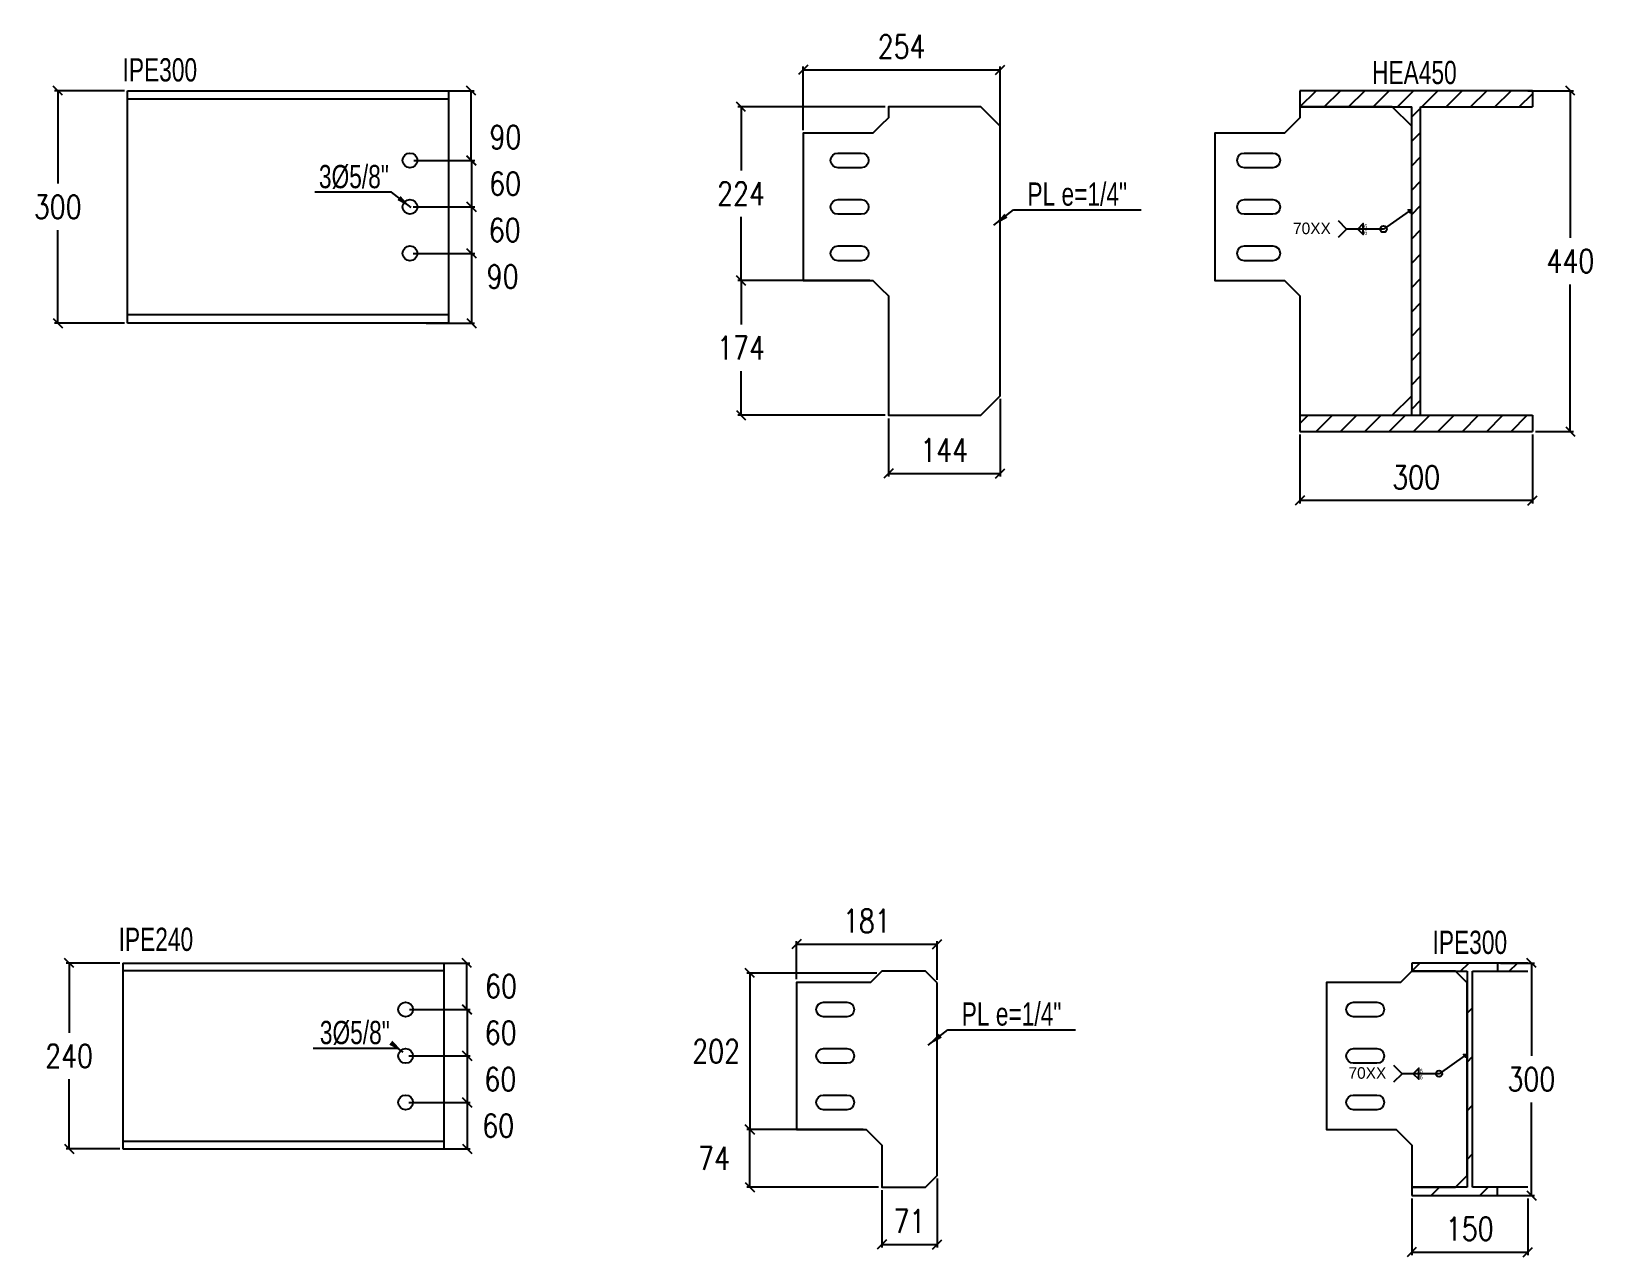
# Model space of a CAD drawing. Extents: x 7536 to 102814, y -9868 to 35131.
# Drawn here: x 21794 to 23815, y -5728 to -4146 of the extents above; entities that cross this region are included whole.
import ezdxf
from ezdxf.enums import TextEntityAlignment as Align

# ---------------------------------------------------------------- set-up
doc = ezdxf.new("R2010")
doc.units = 0
doc.header["$LTSCALE"] = 0.4
doc.layers.get('0').update_dxf_attribs({"color": 255})
for name, color, linetype in [('COTAS', 8, 'Continuous'), ('P-PLATINA', 6, 'Continuous'), ('PERFORACIONES', 1, 'Continuous'), ('TITULO', 3, 'Continuous'), ('VIGAS', 8, 'Continuous')]:
    doc.layers.add(name, color=color, linetype=linetype)
doc.styles.add('CNI_COTAS', font='romans.shx', dxfattribs={"width": 0.8})
doc.styles.add('ROMANS', font='DINGRAFO.SHX')
doc.styles.add('VERDANA', font='arial.ttf')
doc.dimstyles.new('1.1', dxfattribs={"dimscale": 0, "dimtxt": 15, "dimasz": 20, "dimexe": 2, "dimexo": 2, "dimgap": 7, "dimtad": 1, "dimdec": 0, "dimzin": 4, "dimdsep": 46, "dimtxsty": 'CNI_COTAS', "dimcen": 0, "dimclrd": 256, "dimclrt": 3, "dimadec": 0, "dimazin": 0, "dimtfac": 1, "dimtdec": 0, "dimtmove": 2, "dimatfit": 0, "dimfxl": 0.05, "dimtolj": 1, "dimtzin": 0, "dimarcsym": 1})
doc.dimstyles.new('1.4', dxfattribs={"dimscale": 0, "dimtxt": 30, "dimasz": 12, "dimexe": 4, "dimexo": 4, "dimgap": 15, "dimtad": 1, "dimdec": 0, "dimzin": 4, "dimdsep": 46, "dimtxsty": 'CNI_COTAS', "dimblk": 'OBLIQUE', "dimcen": -0.09, "dimclrd": 256, "dimclrt": 3, "dimadec": 0, "dimazin": 0, "dimtfac": 1, "dimtdec": 0, "dimtmove": 2, "dimatfit": 0, "dimldrblk": 'DOT', "dimfxl": 0.05, "dimtolj": 1, "dimtzin": 0, "dimarcsym": 0})

# ---------------------------------------------------------------- blocks, each defined once
blk = doc.blocks.new('_Oblique')
at = {"color": 0, "linetype": 'ByBlock', "lineweight": -2}
blk.add_line((-0.5, -0.5), (0.5, 0.5), dxfattribs=at)
blk = doc.blocks.new('*D13')
at = {"layer": 'COTAS', "color": 0, "lineweight": -2, "transparency": 16777216}
for p, q in [((23431.9, -4666.4), (23431.9, -4755.5)), ((23731.9, -4666.4), (23731.9, -4755.5))]:
    blk.add_line(p, q, dxfattribs=at)
at = {"layer": 'COTAS', "lineweight": -2, "transparency": 16777216}
blk.add_line((23731.9, -4751.5), (23431.9, -4751.5), dxfattribs=at)
at = {"layer": 'Defpoints', "color": 0, "transparency": 16777216}
for p in [(23431.9, -4662.4), (23731.9, -4662.4), (23431.9, -4751.5)]:
    blk.add_point(p, dxfattribs=at)
at = {"layer": 'COTAS', "lineweight": -2, "transparency": 16777216, "xscale": 12, "yscale": 12, "zscale": 12, "rotation": 180}
blk.add_blockref('_Oblique', (23431.9, -4751.5), dxfattribs=at)
at = {"layer": 'COTAS', "lineweight": -2, "transparency": 16777216, "xscale": 12, "yscale": 12, "zscale": 12}
blk.add_blockref('_Oblique', (23731.9, -4751.5), dxfattribs=at)
at = {"layer": 'COTAS', "color": 3, "transparency": 16777216, "insert": (23581.9, -4721.5), "char_height": 30, "attachment_point": 5, "style": 'CNI_COTAS'}
blk.add_mtext('\\A1;300', dxfattribs=at)
blk = doc.blocks.new('_Dot')
at = {"color": 0, "linetype": 'ByBlock', "lineweight": -2}
blk.add_line((-0.5, 0), (-1, 0), dxfattribs=at)
at = {"color": 0, "linetype": 'ByBlock', "const_width": 0.5}
blk.add_lwpolyline([(-0.25, 0, 1), (0.25, 0, 1)], format="xyb", close=True, dxfattribs=at)
blk = doc.blocks.new('*D14')
at = {"layer": 'COTAS', "color": 0, "lineweight": -2, "transparency": 16777216}
for p, q in [((21914.4, -4222.4), (21824.4, -4222.4)), ((21914.4, -4522.4), (21824.4, -4522.4))]:
    blk.add_line(p, q, dxfattribs=at)
at = {"layer": 'COTAS', "lineweight": -2, "transparency": 16777216}
for p, q in [((21828.4, -4222.4), (21828.4, -4342.4)), ((21828.4, -4522.4), (21828.4, -4402.4))]:
    blk.add_line(p, q, dxfattribs=at)
at = {"layer": 'Defpoints', "color": 0, "transparency": 16777216}
for p in [(21828.4, -4222.4), (21918.4, -4222.4), (21918.4, -4522.4)]:
    blk.add_point(p, dxfattribs=at)
at = {"layer": 'COTAS', "lineweight": -2, "transparency": 16777216, "xscale": 12, "yscale": 12, "zscale": 12}
for p, rotation in [((21828.4, -4222.4), 90), ((21828.4, -4522.4), 270)]:
    blk.add_blockref('_Oblique', p, dxfattribs=dict(at, rotation=rotation))
at = {"layer": 'COTAS', "color": 3, "transparency": 16777216, "insert": (21828.4, -4372.4), "char_height": 30, "attachment_point": 5, "rotation": 0.01, "style": 'CNI_COTAS'}
blk.add_mtext('\\A1;300', dxfattribs=at)
blk = doc.blocks.new('*D15')
at = {"layer": 'COTAS', "color": 0, "lineweight": -2, "transparency": 16777216}
for p, q in [((23725.9, -4222.4), (23784.9, -4222.4)), ((23735.9, -4662.4), (23784.9, -4662.4))]:
    blk.add_line(p, q, dxfattribs=at)
at = {"layer": 'COTAS', "lineweight": -2, "transparency": 16777216}
for p, q in [((23780.9, -4222.4), (23780.9, -4412.4)), ((23780.9, -4662.4), (23780.9, -4472.4))]:
    blk.add_line(p, q, dxfattribs=at)
at = {"layer": 'Defpoints', "color": 0, "transparency": 16777216}
for p in [(23721.9, -4222.4), (23780.9, -4222.4), (23731.9, -4662.4)]:
    blk.add_point(p, dxfattribs=at)
at = {"layer": 'COTAS', "lineweight": -2, "transparency": 16777216, "xscale": 12, "yscale": 12, "zscale": 12}
for p, rotation in [((23780.9, -4222.4), 90), ((23780.9, -4662.4), 270)]:
    blk.add_blockref('_Oblique', p, dxfattribs=dict(at, rotation=rotation))
at = {"layer": 'COTAS', "color": 3, "transparency": 16777216, "insert": (23780.9, -4442.4), "char_height": 30, "attachment_point": 5, "rotation": 0.01, "style": 'CNI_COTAS'}
blk.add_mtext('\\A1;440', dxfattribs=at)
blk = doc.blocks.new('*D81')
at = {"layer": 'COTAS', "color": 0, "lineweight": -2, "transparency": 16777216}
for p, q in [((21908.6, -5348.5), (21839.1, -5348.5)), ((21908.6, -5588.5), (21839.1, -5588.5))]:
    blk.add_line(p, q, dxfattribs=at)
at = {"layer": 'COTAS', "lineweight": -2, "transparency": 16777216}
for p, q in [((21843.1, -5348.5), (21843.1, -5438.5)), ((21843.1, -5588.5), (21843.1, -5498.5))]:
    blk.add_line(p, q, dxfattribs=at)
at = {"layer": 'Defpoints', "color": 0, "transparency": 16777216}
for p in [(21843.1, -5348.5), (21912.6, -5348.5), (21912.6, -5588.5)]:
    blk.add_point(p, dxfattribs=at)
at = {"layer": 'COTAS', "lineweight": -2, "transparency": 16777216, "xscale": 12, "yscale": 12, "zscale": 12}
for p, rotation in [((21843.1, -5348.5), 90), ((21843.1, -5588.5), 270)]:
    blk.add_blockref('_Oblique', p, dxfattribs=dict(at, rotation=rotation))
at = {"layer": 'COTAS', "color": 3, "transparency": 16777216, "insert": (21843.1, -5468.5), "char_height": 30, "attachment_point": 5, "rotation": 0.01, "style": 'CNI_COTAS'}
blk.add_mtext('\\A1;240', dxfattribs=at)
blk = doc.blocks.new('*D82')
at = {"layer": 'COTAS', "color": 0, "lineweight": -2, "transparency": 16777216}
for p, q in [((23576.1, -5652.5), (23576.1, -5725.6)), ((23726.1, -5652.5), (23726.1, -5725.6))]:
    blk.add_line(p, q, dxfattribs=at)
at = {"layer": 'COTAS', "lineweight": -2, "transparency": 16777216}
blk.add_line((23576.1, -5721.6), (23726.1, -5721.6), dxfattribs=at)
at = {"layer": 'Defpoints', "color": 0, "transparency": 16777216}
for p in [(23576.1, -5648.5), (23726.1, -5648.5), (23726.1, -5721.6)]:
    blk.add_point(p, dxfattribs=at)
at = {"layer": 'COTAS', "lineweight": -2, "transparency": 16777216, "xscale": 12, "yscale": 12, "zscale": 12, "rotation": 180}
blk.add_blockref('_Oblique', (23576.1, -5721.6), dxfattribs=at)
at = {"layer": 'COTAS', "lineweight": -2, "transparency": 16777216, "xscale": 12, "yscale": 12, "zscale": 12}
blk.add_blockref('_Oblique', (23726.1, -5721.6), dxfattribs=at)
at = {"layer": 'COTAS', "color": 3, "transparency": 16777216, "insert": (23651.1, -5691.6), "char_height": 30, "attachment_point": 5, "style": 'CNI_COTAS'}
blk.add_mtext('\\A1;150', dxfattribs=at)
blk = doc.blocks.new('*D133')
at = {"layer": 'COTAS', "color": 0, "lineweight": -2, "transparency": 16777216}
for p, q in [((22885.8, -5361.4), (22717.9, -5361.4)), ((22868, -5563.5), (22717.9, -5563.5))]:
    blk.add_line(p, q, dxfattribs=at)
at = {"layer": 'COTAS', "lineweight": -2, "transparency": 16777216}
blk.add_line((22721.9, -5361.4), (22721.9, -5563.5), dxfattribs=at)
at = {"layer": 'Defpoints', "color": 0, "transparency": 16777216}
for p in [(22889.8, -5361.4), (22721.9, -5563.5), (22872, -5563.5)]:
    blk.add_point(p, dxfattribs=at)
at = {"layer": 'COTAS', "lineweight": -2, "transparency": 16777216, "xscale": 12, "yscale": 12, "zscale": 12}
for p, rotation in [((22721.9, -5361.4), 90), ((22721.9, -5563.5), 270)]:
    blk.add_blockref('_Oblique', p, dxfattribs=dict(at, rotation=rotation))
at = {"layer": 'COTAS', "color": 3, "transparency": 16777216, "insert": (22678.3, -5462.4), "char_height": 30, "attachment_point": 5, "rotation": 0.01, "style": 'CNI_COTAS'}
blk.add_mtext('\\A1;202', dxfattribs=at)
blk = doc.blocks.new('*D134')
at = {"layer": 'COTAS', "color": 0, "lineweight": -2, "transparency": 16777216}
for p, q in [((22868, -5563.5), (22717.9, -5563.5)), ((22888, -5637.8), (22717.9, -5637.8))]:
    blk.add_line(p, q, dxfattribs=at)
at = {"layer": 'COTAS', "lineweight": -2, "transparency": 16777216}
blk.add_line((22721.9, -5637.8), (22721.9, -5563.5), dxfattribs=at)
at = {"layer": 'Defpoints', "color": 0, "transparency": 16777216}
for p in [(22721.9, -5563.5), (22872, -5563.5), (22892, -5637.8)]:
    blk.add_point(p, dxfattribs=at)
at = {"layer": 'COTAS', "lineweight": -2, "transparency": 16777216, "xscale": 12, "yscale": 12, "zscale": 12}
for p, rotation in [((22721.9, -5563.5), 90), ((22721.9, -5637.8), 270)]:
    blk.add_blockref('_Oblique', p, dxfattribs=dict(at, rotation=rotation))
at = {"layer": 'COTAS', "color": 3, "transparency": 16777216, "insert": (22675.6, -5600.6), "char_height": 30, "attachment_point": 5, "rotation": 0.01, "style": 'CNI_COTAS'}
blk.add_mtext('\\A1;74', dxfattribs=at)
blk = doc.blocks.new('*D135')
at = {"layer": 'COTAS', "color": 0, "lineweight": -2, "transparency": 16777216}
for p, q in [((22963.5, -5626.8), (22963.5, -5715.7)), ((22892, -5641.8), (22892, -5715.7))]:
    blk.add_line(p, q, dxfattribs=at)
at = {"layer": 'COTAS', "lineweight": -2, "transparency": 16777216}
blk.add_line((22892, -5711.7), (22963.5, -5711.7), dxfattribs=at)
at = {"layer": 'Defpoints', "color": 0, "transparency": 16777216}
for p in [(22963.5, -5622.8), (22892, -5637.8), (22963.5, -5711.7)]:
    blk.add_point(p, dxfattribs=at)
at = {"layer": 'COTAS', "lineweight": -2, "transparency": 16777216, "xscale": 12, "yscale": 12, "zscale": 12, "rotation": 180}
blk.add_blockref('_Oblique', (22892, -5711.7), dxfattribs=at)
at = {"layer": 'COTAS', "lineweight": -2, "transparency": 16777216, "xscale": 12, "yscale": 12, "zscale": 12}
blk.add_blockref('_Oblique', (22963.5, -5711.7), dxfattribs=at)
at = {"layer": 'COTAS', "color": 3, "transparency": 16777216, "insert": (22927.8, -5681.7), "char_height": 30, "attachment_point": 5, "style": 'CNI_COTAS'}
blk.add_mtext('\\A1;71', dxfattribs=at)
blk = doc.blocks.new('*D136')
at = {"layer": 'COTAS', "color": 0, "lineweight": -2, "transparency": 16777216}
for p, q in [((22782, -5369.5), (22782, -5320.2)), ((22963.5, -5370.2), (22963.5, -5320.2))]:
    blk.add_line(p, q, dxfattribs=at)
at = {"layer": 'COTAS', "lineweight": -2, "transparency": 16777216}
blk.add_line((22782, -5324.2), (22963.5, -5324.2), dxfattribs=at)
at = {"layer": 'Defpoints', "color": 0, "transparency": 16777216}
for p in [(22963.5, -5324.2), (22782, -5373.5), (22963.5, -5374.2)]:
    blk.add_point(p, dxfattribs=at)
at = {"layer": 'COTAS', "lineweight": -2, "transparency": 16777216, "xscale": 12, "yscale": 12, "zscale": 12, "rotation": 180}
blk.add_blockref('_Oblique', (22782, -5324.2), dxfattribs=at)
at = {"layer": 'COTAS', "lineweight": -2, "transparency": 16777216, "xscale": 12, "yscale": 12, "zscale": 12}
blk.add_blockref('_Oblique', (22963.5, -5324.2), dxfattribs=at)
at = {"layer": 'COTAS', "color": 3, "transparency": 16777216, "insert": (22872.8, -5294.2), "char_height": 30, "attachment_point": 5, "style": 'CNI_COTAS'}
blk.add_mtext('\\A1;181', dxfattribs=at)
blk = doc.blocks.new('*D137')
at = {"layer": 'COTAS', "color": 0, "lineweight": -2, "transparency": 16777216}
for p, q in [((23690.9, -5348.5), (23734.6, -5348.5)), ((23690.9, -5648.5), (23734.6, -5648.5))]:
    blk.add_line(p, q, dxfattribs=at)
at = {"layer": 'COTAS', "lineweight": -2, "transparency": 16777216}
for p, q in [((23730.6, -5348.5), (23730.6, -5468.5)), ((23730.6, -5648.5), (23730.6, -5528.5))]:
    blk.add_line(p, q, dxfattribs=at)
at = {"layer": 'Defpoints', "color": 0, "transparency": 16777216}
for p in [(23686.9, -5348.5), (23730.6, -5348.5), (23686.9, -5648.5)]:
    blk.add_point(p, dxfattribs=at)
at = {"layer": 'COTAS', "lineweight": -2, "transparency": 16777216, "xscale": 12, "yscale": 12, "zscale": 12}
for p, rotation in [((23730.6, -5348.5), 90), ((23730.6, -5648.5), 270)]:
    blk.add_blockref('_Oblique', p, dxfattribs=dict(at, rotation=rotation))
at = {"layer": 'COTAS', "color": 3, "transparency": 16777216, "insert": (23730.6, -5498.5), "char_height": 30, "attachment_point": 5, "rotation": 0.01, "style": 'CNI_COTAS'}
blk.add_mtext('\\A1;300', dxfattribs=at)
blk = doc.blocks.new('*D138')
at = {"layer": 'COTAS', "color": 0, "lineweight": -2, "transparency": 16777216}
for p, q in [((22896.6, -4243.4), (22706.4, -4243.4)), ((22876.6, -4467.4), (22706.4, -4467.4))]:
    blk.add_line(p, q, dxfattribs=at)
at = {"layer": 'COTAS', "lineweight": -2, "transparency": 16777216}
for p, q in [((22710.4, -4243.4), (22710.4, -4325.4)), ((22710.4, -4467.4), (22710.4, -4385.4))]:
    blk.add_line(p, q, dxfattribs=at)
at = {"layer": 'Defpoints', "color": 0, "transparency": 16777216}
for p in [(22900.6, -4243.4), (22710.4, -4467.4), (22880.6, -4467.4)]:
    blk.add_point(p, dxfattribs=at)
at = {"layer": 'COTAS', "lineweight": -2, "transparency": 16777216, "xscale": 12, "yscale": 12, "zscale": 12}
for p, rotation in [((22710.4, -4243.4), 90), ((22710.4, -4467.4), 270)]:
    blk.add_blockref('_Oblique', p, dxfattribs=dict(at, rotation=rotation))
at = {"layer": 'COTAS', "color": 3, "transparency": 16777216, "insert": (22710.4, -4355.4), "char_height": 30, "attachment_point": 5, "rotation": 0.01, "style": 'CNI_COTAS'}
blk.add_mtext('\\A1;224', dxfattribs=at)
blk = doc.blocks.new('*D139')
at = {"layer": 'COTAS', "color": 0, "lineweight": -2, "transparency": 16777216}
for p, q in [((22876.6, -4467.4), (22706.4, -4467.4)), ((22896.6, -4641.4), (22706.4, -4641.4))]:
    blk.add_line(p, q, dxfattribs=at)
at = {"layer": 'COTAS', "lineweight": -2, "transparency": 16777216}
for p, q in [((22710.4, -4467.4), (22710.4, -4524.4)), ((22710.4, -4641.4), (22710.4, -4584.4))]:
    blk.add_line(p, q, dxfattribs=at)
at = {"layer": 'Defpoints', "color": 0, "transparency": 16777216}
for p in [(22880.6, -4467.4), (22710.4, -4641.4), (22900.6, -4641.4)]:
    blk.add_point(p, dxfattribs=at)
at = {"layer": 'COTAS', "lineweight": -2, "transparency": 16777216, "xscale": 12, "yscale": 12, "zscale": 12}
for p, rotation in [((22710.4, -4467.4), 90), ((22710.4, -4641.4), 270)]:
    blk.add_blockref('_Oblique', p, dxfattribs=dict(at, rotation=rotation))
at = {"layer": 'COTAS', "color": 3, "transparency": 16777216, "insert": (22710.4, -4554.4), "char_height": 30, "attachment_point": 5, "rotation": 0.01, "style": 'CNI_COTAS'}
blk.add_mtext('\\A1;174', dxfattribs=at)
blk = doc.blocks.new('*D140')
at = {"layer": 'COTAS', "color": 0, "lineweight": -2, "transparency": 16777216}
for p, q in [((23044.9, -4620.4), (23044.9, -4720.5)), ((22900.6, -4645.4), (22900.6, -4720.5))]:
    blk.add_line(p, q, dxfattribs=at)
at = {"layer": 'COTAS', "lineweight": -2, "transparency": 16777216}
blk.add_line((22900.6, -4716.5), (23044.9, -4716.5), dxfattribs=at)
at = {"layer": 'Defpoints', "color": 0, "transparency": 16777216}
for p in [(23044.9, -4616.4), (22900.6, -4641.4), (23044.9, -4716.5)]:
    blk.add_point(p, dxfattribs=at)
at = {"layer": 'COTAS', "lineweight": -2, "transparency": 16777216, "xscale": 12, "yscale": 12, "zscale": 12, "rotation": 180}
blk.add_blockref('_Oblique', (22900.6, -4716.5), dxfattribs=at)
at = {"layer": 'COTAS', "lineweight": -2, "transparency": 16777216, "xscale": 12, "yscale": 12, "zscale": 12}
blk.add_blockref('_Oblique', (23044.9, -4716.5), dxfattribs=at)
at = {"layer": 'COTAS', "color": 3, "transparency": 16777216, "insert": (22972.7, -4686.5), "char_height": 30, "attachment_point": 5, "style": 'CNI_COTAS'}
blk.add_mtext('\\A1;144', dxfattribs=at)
blk = doc.blocks.new('*D141')
at = {"layer": 'COTAS', "color": 0, "lineweight": -2, "transparency": 16777216}
for p, q in [((22790.6, -4273.4), (22790.6, -4191.4)), ((23044.9, -4273.4), (23044.9, -4191.4))]:
    blk.add_line(p, q, dxfattribs=at)
at = {"layer": 'COTAS', "lineweight": -2, "transparency": 16777216}
blk.add_line((22790.6, -4195.4), (23044.9, -4195.4), dxfattribs=at)
at = {"layer": 'Defpoints', "color": 0, "transparency": 16777216}
for p in [(23044.9, -4195.4), (22790.6, -4277.4), (23044.9, -4277.4)]:
    blk.add_point(p, dxfattribs=at)
at = {"layer": 'COTAS', "lineweight": -2, "transparency": 16777216, "xscale": 12, "yscale": 12, "zscale": 12, "rotation": 180}
blk.add_blockref('_Oblique', (22790.6, -4195.4), dxfattribs=at)
at = {"layer": 'COTAS', "lineweight": -2, "transparency": 16777216, "xscale": 12, "yscale": 12, "zscale": 12}
blk.add_blockref('_Oblique', (23044.9, -4195.4), dxfattribs=at)
at = {"layer": 'COTAS', "color": 3, "transparency": 16777216, "insert": (22917.7, -4165.4), "char_height": 30, "attachment_point": 5, "style": 'CNI_COTAS'}
blk.add_mtext('\\A1;254', dxfattribs=at)
blk = doc.blocks.new('SOLDADURA FILETE ALREDEDOR')
h = blk.add_hatch(color=256)
h.dxf.hatch_style = 1
h.paths.add_polyline_path([(5063.7, 3679), (5060.1, 3684.2), (5066.4, 3684.8)])
for p, q in [((5061.9, 3681.6), (5015.5, 3649.2)), ((5015.5, 3649.2), (4948.3, 3649.2))]:
    blk.add_line(p, q)
for points in [[(5066.4, 3684.8), (5063.7, 3679), (5060.1, 3684.2)], [(4978.7, 3649.2), (4978.7, 3659.2), (4968.7, 3649.2), (4978.7, 3639.2)]]:
    blk.add_lwpolyline(points, close=True)
blk.add_lwpolyline([(4933.5, 3634.4), (4948.3, 3649.2), (4933.5, 3664)])
blk.add_circle((5015.5, 3649.2), 5.81)
at = {"layer": 'TITULO', "style": 'ROMANS'}
for s, height, p in [('70XX', 21, (4851, 3640)), ('6', 7.5, (4980.2, 3650.6)), ('6', 7.5, (4980.2, 3639))]:
    blk.add_text(s, height=height, dxfattribs=at).set_placement(p)
blk = doc.blocks.new('*D203')
at = {"layer": 'COTAS', "color": 0, "lineweight": -2, "transparency": 16777216}
for p, q in [((22304, -4312.4), (22366.6, -4312.4)), ((22304, -4372.4), (22366.6, -4372.4))]:
    blk.add_line(p, q, dxfattribs=at)
at = {"layer": 'COTAS', "lineweight": -2, "transparency": 16777216}
blk.add_line((22362.6, -4312.4), (22362.6, -4372.4), dxfattribs=at)
at = {"layer": 'Defpoints', "color": 0, "transparency": 16777216}
for p in [(22300, -4312.4), (22300, -4372.4), (22362.6, -4372.4)]:
    blk.add_point(p, dxfattribs=at)
at = {"layer": 'COTAS', "lineweight": -2, "transparency": 16777216, "xscale": 12, "yscale": 12, "zscale": 12}
for p, rotation in [((22362.6, -4312.4), 90), ((22362.6, -4372.4), 270)]:
    blk.add_blockref('_Oblique', p, dxfattribs=dict(at, rotation=rotation))
at = {"layer": 'COTAS', "color": 3, "transparency": 16777216, "insert": (22405.9, -4342.4), "char_height": 30, "attachment_point": 5, "rotation": 0.01, "style": 'CNI_COTAS'}
blk.add_mtext('\\A1;60', dxfattribs=at)
blk = doc.blocks.new('*D204')
at = {"layer": 'COTAS', "color": 0, "lineweight": -2, "transparency": 16777216}
for p, q in [((22287.1, -4372.4), (22366.6, -4372.4)), ((22287.1, -4432.4), (22366.6, -4432.4))]:
    blk.add_line(p, q, dxfattribs=at)
at = {"layer": 'COTAS', "lineweight": -2, "transparency": 16777216}
blk.add_line((22362.6, -4372.4), (22362.6, -4432.4), dxfattribs=at)
at = {"layer": 'Defpoints', "color": 0, "transparency": 16777216}
for p in [(22283.1, -4372.4), (22283.1, -4432.4), (22362.6, -4432.4)]:
    blk.add_point(p, dxfattribs=at)
at = {"layer": 'COTAS', "lineweight": -2, "transparency": 16777216, "xscale": 12, "yscale": 12, "zscale": 12}
for p, rotation in [((22362.6, -4372.4), 90), ((22362.6, -4432.4), 270)]:
    blk.add_blockref('_Oblique', p, dxfattribs=dict(at, rotation=rotation))
at = {"layer": 'COTAS', "color": 3, "transparency": 16777216, "insert": (22405.4, -4402.4), "char_height": 30, "attachment_point": 5, "rotation": 0.01, "style": 'CNI_COTAS'}
blk.add_mtext('\\A1;60', dxfattribs=at)
blk = doc.blocks.new('*D205')
at = {"layer": 'COTAS', "color": 0, "lineweight": -2, "transparency": 16777216}
for p, q in [((22304, -4432.4), (22366.5, -4432.4)), ((22304, -4522.4), (22366.5, -4522.4))]:
    blk.add_line(p, q, dxfattribs=at)
at = {"layer": 'COTAS', "lineweight": -2, "transparency": 16777216}
blk.add_line((22362.5, -4432.4), (22362.5, -4522.4), dxfattribs=at)
at = {"layer": 'Defpoints', "color": 0, "transparency": 16777216}
for p in [(22300, -4432.4), (22300, -4522.4), (22362.5, -4522.4)]:
    blk.add_point(p, dxfattribs=at)
at = {"layer": 'COTAS', "lineweight": -2, "transparency": 16777216, "xscale": 12, "yscale": 12, "zscale": 12}
for p, rotation in [((22362.5, -4432.4), 90), ((22362.5, -4522.4), 270)]:
    blk.add_blockref('_Oblique', p, dxfattribs=dict(at, rotation=rotation))
at = {"layer": 'COTAS', "color": 3, "transparency": 16777216, "insert": (22402.7, -4462.4), "char_height": 30, "attachment_point": 5, "rotation": 0.01, "style": 'CNI_COTAS'}
blk.add_mtext('\\A1;90', dxfattribs=at)
blk = doc.blocks.new('*D206')
at = {"layer": 'COTAS', "color": 0, "lineweight": -2, "transparency": 16777216}
for p, q in [((22304, -4222.4), (22366.1, -4222.4)), ((22288, -4312.4), (22366.1, -4312.4))]:
    blk.add_line(p, q, dxfattribs=at)
at = {"layer": 'COTAS', "lineweight": -2, "transparency": 16777216}
blk.add_line((22362.1, -4312.4), (22362.1, -4222.4), dxfattribs=at)
at = {"layer": 'Defpoints', "color": 0, "transparency": 16777216}
for p in [(22300, -4222.4), (22362.1, -4222.4), (22284, -4312.4)]:
    blk.add_point(p, dxfattribs=at)
at = {"layer": 'COTAS', "lineweight": -2, "transparency": 16777216, "xscale": 12, "yscale": 12, "zscale": 12}
for p, rotation in [((22362.1, -4222.4), 90), ((22362.1, -4312.4), 270)]:
    blk.add_blockref('_Oblique', p, dxfattribs=dict(at, rotation=rotation))
at = {"layer": 'COTAS', "color": 3, "transparency": 16777216, "insert": (22406.3, -4282.4), "char_height": 30, "attachment_point": 5, "rotation": 0.01, "style": 'CNI_COTAS'}
blk.add_mtext('\\A1;90', dxfattribs=at)
blk = doc.blocks.new('*D207')
at = {"layer": 'COTAS', "color": 0, "lineweight": -2, "transparency": 16777216}
for p, q in [((22298.3, -5408.5), (22360.9, -5408.5)), ((22298.3, -5468.5), (22360.9, -5468.5))]:
    blk.add_line(p, q, dxfattribs=at)
at = {"layer": 'COTAS', "lineweight": -2, "transparency": 16777216}
blk.add_line((22356.9, -5408.5), (22356.9, -5468.5), dxfattribs=at)
at = {"layer": 'Defpoints', "color": 0, "transparency": 16777216}
for p in [(22294.3, -5408.5), (22294.3, -5468.5), (22356.9, -5468.5)]:
    blk.add_point(p, dxfattribs=at)
at = {"layer": 'COTAS', "lineweight": -2, "transparency": 16777216, "xscale": 12, "yscale": 12, "zscale": 12}
for p, rotation in [((22356.9, -5408.5), 90), ((22356.9, -5468.5), 270)]:
    blk.add_blockref('_Oblique', p, dxfattribs=dict(at, rotation=rotation))
at = {"layer": 'COTAS', "color": 3, "transparency": 16777216, "insert": (22400.2, -5438.5), "char_height": 30, "attachment_point": 5, "rotation": 0.01, "style": 'CNI_COTAS'}
blk.add_mtext('\\A1;60', dxfattribs=at)
blk = doc.blocks.new('*D208')
at = {"layer": 'COTAS', "color": 0, "lineweight": -2, "transparency": 16777216}
for p, q in [((22281.4, -5468.5), (22360.9, -5468.5)), ((22281.4, -5528.5), (22360.9, -5528.5))]:
    blk.add_line(p, q, dxfattribs=at)
at = {"layer": 'COTAS', "lineweight": -2, "transparency": 16777216}
blk.add_line((22356.9, -5468.5), (22356.9, -5528.5), dxfattribs=at)
at = {"layer": 'Defpoints', "color": 0, "transparency": 16777216}
for p in [(22277.4, -5468.5), (22277.4, -5528.5), (22356.9, -5528.5)]:
    blk.add_point(p, dxfattribs=at)
at = {"layer": 'COTAS', "lineweight": -2, "transparency": 16777216, "xscale": 12, "yscale": 12, "zscale": 12}
for p, rotation in [((22356.9, -5468.5), 90), ((22356.9, -5528.5), 270)]:
    blk.add_blockref('_Oblique', p, dxfattribs=dict(at, rotation=rotation))
at = {"layer": 'COTAS', "color": 3, "transparency": 16777216, "insert": (22399.7, -5498.5), "char_height": 30, "attachment_point": 5, "rotation": 0.01, "style": 'CNI_COTAS'}
blk.add_mtext('\\A1;60', dxfattribs=at)
blk = doc.blocks.new('*D209')
at = {"layer": 'COTAS', "color": 0, "lineweight": -2, "transparency": 16777216}
for p, q in [((22298.3, -5528.5), (22360.8, -5528.5)), ((22298.3, -5588.5), (22360.8, -5588.5))]:
    blk.add_line(p, q, dxfattribs=at)
at = {"layer": 'COTAS', "lineweight": -2, "transparency": 16777216}
blk.add_line((22356.8, -5528.5), (22356.8, -5588.5), dxfattribs=at)
at = {"layer": 'Defpoints', "color": 0, "transparency": 16777216}
for p in [(22294.3, -5528.5), (22294.3, -5588.5), (22356.8, -5588.5)]:
    blk.add_point(p, dxfattribs=at)
at = {"layer": 'COTAS', "lineweight": -2, "transparency": 16777216, "xscale": 12, "yscale": 12, "zscale": 12}
for p, rotation in [((22356.8, -5528.5), 90), ((22356.8, -5588.5), 270)]:
    blk.add_blockref('_Oblique', p, dxfattribs=dict(at, rotation=rotation))
at = {"layer": 'COTAS', "color": 3, "transparency": 16777216, "insert": (22397, -5558.5), "char_height": 30, "attachment_point": 5, "rotation": 0.01, "style": 'CNI_COTAS'}
blk.add_mtext('\\A1;60', dxfattribs=at)
blk = doc.blocks.new('*D210')
at = {"layer": 'COTAS', "color": 0, "lineweight": -2, "transparency": 16777216}
for p, q in [((22298.3, -5348.5), (22360.3, -5348.5)), ((22282.3, -5408.5), (22360.3, -5408.5))]:
    blk.add_line(p, q, dxfattribs=at)
at = {"layer": 'COTAS', "lineweight": -2, "transparency": 16777216}
blk.add_line((22356.3, -5408.5), (22356.3, -5348.5), dxfattribs=at)
at = {"layer": 'Defpoints', "color": 0, "transparency": 16777216}
for p in [(22294.3, -5348.5), (22356.3, -5348.5), (22278.3, -5408.5)]:
    blk.add_point(p, dxfattribs=at)
at = {"layer": 'COTAS', "lineweight": -2, "transparency": 16777216, "xscale": 12, "yscale": 12, "zscale": 12}
for p, rotation in [((22356.3, -5348.5), 90), ((22356.3, -5408.5), 270)]:
    blk.add_blockref('_Oblique', p, dxfattribs=dict(at, rotation=rotation))
at = {"layer": 'COTAS', "color": 3, "transparency": 16777216, "insert": (22400.6, -5378.5), "char_height": 30, "attachment_point": 5, "rotation": 0.01, "style": 'CNI_COTAS'}
blk.add_mtext('\\A1;60', dxfattribs=at)

msp = doc.modelspace()

# ---------------------------------------------------------------- hatches: boundary and pattern name
at = {"linetype": 'Continuous'}
h = msp.add_hatch(dxfattribs=at)
h.set_pattern_fill('', scale=7, style=0, pattern_type=0)
h.set_pattern_definition([(45, (23431.86, -4243.439), (-15.71545, 15.71545), [])])
h.paths.add_polyline_path([(23431.9, -4222.4), (23431.9, -4243.4), (23576.1, -4243.4), (23576.1, -4641.4), (23431.9, -4641.4), (23431.9, -4662.4), (23731.9, -4662.4), (23731.9, -4641.4), (23587.6, -4641.4), (23587.6, -4243.4), (23731.9, -4243.4), (23731.9, -4222.4)])
h = msp.add_hatch(dxfattribs=at)
h.set_pattern_fill('', scale=14, style=0, pattern_type=0)
h.set_pattern_definition([(45, (23576.146, -5359.193), (-31.431, 31.431), [])])
h.paths.add_polyline_path([(23576.1, -5348.5), (23576.1, -5359.2), (23647.6, -5359.2), (23647.6, -5637.8), (23576.1, -5637.8), (23576.1, -5648.5), (23726.1, -5648.5), (23726.1, -5637.8), (23654.7, -5637.8), (23654.7, -5359.2), (23726.1, -5359.2), (23726.1, -5348.5)])

# ---------------------------------------------------------------- linework, layer by layer
at = {"color": 2}
for p, q in [((21918.4, -4222.4), (22333.1, -4222.4)), ((21918.4, -4522.4), (21918.4, -4222.4)), ((22333.1, -4522.4), (22333.1, -4222.4)), ((21918.4, -4233.1), (22333.1, -4233.1)), ((22333.1, -4511.7), (21918.4, -4511.7)), ((22333.1, -4522.4), (21918.4, -4522.4)), ((23431.9, -4662.4), (23721.9, -4662.4))]:
    msp.add_line(p, q, dxfattribs=at)
at = {"color": 2, "linetype": 'Continuous'}
for p, q in [((21912.6, -5348.5), (22327.4, -5348.5)), ((21912.6, -5348.5), (21912.6, -5588.5)), ((22327.4, -5588.5), (22327.4, -5348.5)), ((23726.1, -5348.5), (23576.1, -5348.5)), ((23576.1, -5348.5), (23576.1, -5359.2)), ((23686.9, -5348.5), (23686.9, -5359.2)), ((21912.6, -5358.3), (22327.4, -5358.3)), ((23576.1, -5359.2), (23647.6, -5359.2)), ((23647.6, -5359.2), (23647.6, -5637.8)), ((23654.7, -5637.8), (23654.7, -5359.2)), ((23654.7, -5359.2), (23726.1, -5359.2)), ((21912.6, -5578.7), (22327.4, -5578.7)), ((21912.6, -5588.5), (22327.4, -5588.5)), ((23647.6, -5637.8), (23576.1, -5637.8)), ((23576.1, -5637.8), (23576.1, -5648.5)), ((23576.1, -5648.5), (23726.1, -5648.5)), ((23726.1, -5637.8), (23654.7, -5637.8)), ((23686.9, -5648.5), (23686.9, -5637.8))]:
    msp.add_line(p, q, dxfattribs=at)
at = {"layer": 'P-PLATINA', "linetype": 'Continuous'}
for points in [[(23044.9, -4268.4), (23019.9, -4243.4), (22900.6, -4243.4), (22900.6, -4257.4), (22890.6, -4267.4), (22880.6, -4277.4), (22790.6, -4277.4), (22790.6, -4467.4), (22880.6, -4467.4), (22890.6, -4477.4), (22900.6, -4487.4), (22900.6, -4641.4), (23019.9, -4641.4), (23044.9, -4616.4)], [(23576.1, -4268.4), (23551.1, -4243.4), (23431.9, -4243.4), (23431.9, -4257.4), (23421.9, -4267.4), (23411.9, -4277.4), (23321.9, -4277.4), (23321.9, -4467.4), (23411.9, -4467.4), (23421.9, -4477.4), (23431.9, -4487.4), (23431.9, -4641.4), (23551.1, -4641.4), (23576.1, -4616.4)], [(23366.9, -4321.9), (23360.2, -4321.9), (23356.6, -4321.2), (23353.5, -4319.2), (23351.5, -4316.1), (23350.7, -4312.4), (23351.5, -4308.8), (23353.5, -4305.7), (23356.6, -4303.7), (23360.2, -4302.9), (23366.9, -4302.9), (23396.9, -4302.9), (23400.5, -4303.7), (23403.6, -4305.7), (23405.6, -4308.8), (23406.4, -4312.4), (23405.6, -4316.1), (23403.6, -4319.2), (23400.5, -4321.2), (23396.9, -4321.9)], [(23366.9, -4381.9), (23360.2, -4381.9), (23356.6, -4381.2), (23353.5, -4379.2), (23351.5, -4376.1), (23350.7, -4372.4), (23351.5, -4368.8), (23353.5, -4365.7), (23356.6, -4363.7), (23360.2, -4362.9), (23366.9, -4362.9), (23396.9, -4362.9), (23400.5, -4363.7), (23403.6, -4365.7), (23405.6, -4368.8), (23406.4, -4372.4), (23405.6, -4376.1), (23403.6, -4379.2), (23400.5, -4381.2), (23396.9, -4381.9)], [(23366.9, -4441.9), (23360.2, -4441.9), (23356.6, -4441.2), (23353.5, -4439.2), (23351.5, -4436.1), (23350.7, -4432.4), (23351.5, -4428.8), (23353.5, -4425.7), (23356.6, -4423.7), (23360.2, -4422.9), (23366.9, -4422.9), (23396.9, -4422.9), (23400.5, -4423.7), (23403.6, -4425.7), (23405.6, -4428.8), (23406.4, -4432.4), (23405.6, -4436.1), (23403.6, -4439.2), (23400.5, -4441.2), (23396.9, -4441.9)], [(22963.5, -5374.2), (22948.5, -5359.2), (22892, -5359.2), (22882, -5369.2), (22877.7, -5373.5), (22782, -5373.5), (22782, -5563.5), (22872, -5563.5), (22882, -5573.5), (22892, -5583.5), (22892, -5637.8), (22948.5, -5637.8), (22963.5, -5622.8)], [(23647.6, -5374.2), (23632.6, -5359.2), (23576.1, -5359.2), (23566.1, -5369.2), (23561.8, -5373.5), (23466.1, -5373.5), (23466.1, -5563.5), (23556.1, -5563.5), (23566.1, -5573.5), (23576.1, -5583.5), (23576.1, -5637.8), (23632.6, -5637.8), (23647.6, -5622.8)]]:
    msp.add_lwpolyline(points, close=True, dxfattribs=at)
for points in [[(22842.2, -4321.9), (22835.6, -4321.9), (22832, -4321.2), (22828.9, -4319.2), (22826.8, -4316.1), (22826.1, -4312.4), (22826.8, -4308.8), (22828.9, -4305.7), (22832, -4303.7), (22835.6, -4302.9), (22842.2, -4302.9)], [(22835.6, -4302.9), (22865.6, -4302.9), (22869.2, -4303.7), (22872.3, -4305.7), (22874.4, -4308.8), (22875.1, -4312.4), (22874.4, -4316.1), (22872.3, -4319.2), (22869.2, -4321.2), (22865.6, -4321.9), (22835.6, -4321.9)], [(22842.2, -4381.9), (22835.6, -4381.9), (22832, -4381.2), (22828.9, -4379.2), (22826.8, -4376.1), (22826.1, -4372.4), (22826.8, -4368.8), (22828.9, -4365.7), (22832, -4363.7), (22835.6, -4362.9), (22842.2, -4362.9)], [(22835.6, -4362.9), (22865.6, -4362.9), (22869.2, -4363.7), (22872.3, -4365.7), (22874.4, -4368.8), (22875.1, -4372.4), (22874.4, -4376.1), (22872.3, -4379.2), (22869.2, -4381.2), (22865.6, -4381.9), (22835.6, -4381.9)], [(22842.2, -4441.9), (22835.6, -4441.9), (22832, -4441.2), (22828.9, -4439.2), (22826.8, -4436.1), (22826.1, -4432.4), (22826.8, -4428.8), (22828.9, -4425.7), (22832, -4423.7), (22835.6, -4422.9), (22842.2, -4422.9)], [(22835.6, -4422.9), (22865.6, -4422.9), (22869.2, -4423.7), (22872.3, -4425.7), (22874.4, -4428.8), (22875.1, -4432.4), (22874.4, -4436.1), (22872.3, -4439.2), (22869.2, -4441.2), (22865.6, -4441.9), (22835.6, -4441.9)], [(22823.7, -5418), (22817, -5418), (22813.4, -5417.3), (22810.3, -5415.2), (22808.3, -5412.1), (22807.5, -5408.5), (22808.3, -5404.9), (22810.3, -5401.8), (22813.4, -5399.7), (22817, -5399), (22823.7, -5399)], [(22817, -5399), (22847, -5399), (22850.7, -5399.7), (22853.8, -5401.8), (22855.8, -5404.9), (22856.5, -5408.5), (22855.8, -5412.1), (22853.8, -5415.2), (22850.7, -5417.3), (22847, -5418), (22817, -5418)], [(23507.8, -5418), (23501.1, -5418), (23497.5, -5417.3), (23494.4, -5415.2), (23492.4, -5412.1), (23491.6, -5408.5), (23492.4, -5404.9), (23494.4, -5401.8), (23497.5, -5399.7), (23501.1, -5399), (23507.8, -5399)], [(23501.1, -5399), (23531.1, -5399), (23534.8, -5399.7), (23537.9, -5401.8), (23539.9, -5404.9), (23540.6, -5408.5), (23539.9, -5412.1), (23537.9, -5415.2), (23534.8, -5417.3), (23531.1, -5418), (23501.1, -5418)], [(22823.7, -5478), (22817, -5478), (22813.4, -5477.3), (22810.3, -5475.2), (22808.3, -5472.1), (22807.5, -5468.5), (22808.3, -5464.9), (22810.3, -5461.8), (22813.4, -5459.7), (22817, -5459), (22823.7, -5459)], [(22817, -5459), (22847, -5459), (22850.7, -5459.7), (22853.8, -5461.8), (22855.8, -5464.9), (22856.5, -5468.5), (22855.8, -5472.1), (22853.8, -5475.2), (22850.7, -5477.3), (22847, -5478), (22817, -5478)], [(23507.8, -5478), (23501.1, -5478), (23497.5, -5477.3), (23494.4, -5475.2), (23492.4, -5472.1), (23491.6, -5468.5), (23492.4, -5464.9), (23494.4, -5461.8), (23497.5, -5459.7), (23501.1, -5459), (23507.8, -5459)], [(23501.1, -5459), (23531.1, -5459), (23534.8, -5459.7), (23537.9, -5461.8), (23539.9, -5464.9), (23540.6, -5468.5), (23539.9, -5472.1), (23537.9, -5475.2), (23534.8, -5477.3), (23531.1, -5478), (23501.1, -5478)], [(22823.7, -5538), (22817, -5538), (22813.4, -5537.3), (22810.3, -5535.2), (22808.3, -5532.1), (22807.5, -5528.5), (22808.3, -5524.9), (22810.3, -5521.8), (22813.4, -5519.7), (22817, -5519), (22823.7, -5519)], [(22817, -5519), (22847, -5519), (22850.7, -5519.7), (22853.8, -5521.8), (22855.8, -5524.9), (22856.5, -5528.5), (22855.8, -5532.1), (22853.8, -5535.2), (22850.7, -5537.3), (22847, -5538), (22817, -5538)], [(23507.8, -5538), (23501.1, -5538), (23497.5, -5537.3), (23494.4, -5535.2), (23492.4, -5532.1), (23491.6, -5528.5), (23492.4, -5524.9), (23494.4, -5521.8), (23497.5, -5519.7), (23501.1, -5519), (23507.8, -5519)], [(23501.1, -5519), (23531.1, -5519), (23534.8, -5519.7), (23537.9, -5521.8), (23539.9, -5524.9), (23540.6, -5528.5), (23539.9, -5532.1), (23537.9, -5535.2), (23534.8, -5537.3), (23531.1, -5538), (23501.1, -5538)]]:
    msp.add_lwpolyline(points, dxfattribs=at)
at = {"layer": 'PERFORACIONES'}
for centre in [(22283.1, -4312.4), (22283.1, -4372.4), (22283.1, -4432.4), (22277.4, -5408.5), (22277.4, -5468.5), (22277.4, -5528.5)]:
    msp.add_circle(centre, 9.5, dxfattribs=at)
at = {"layer": 'VIGAS', "color": 2}
for p, q in [((23731.9, -4222.4), (23431.9, -4222.4)), ((23431.9, -4222.4), (23431.9, -4243.4)), ((23731.9, -4222.4), (23731.9, -4243.4)), ((23431.9, -4243.4), (23576.1, -4243.4)), ((23576.1, -4641.4), (23576.1, -4243.4)), ((23587.6, -4641.4), (23587.6, -4243.4)), ((23587.6, -4243.4), (23731.9, -4243.4)), ((23431.9, -4641.4), (23576.1, -4641.4)), ((23431.9, -4641.4), (23431.9, -4662.4)), ((23576.1, -4641.4), (23731.9, -4641.4)), ((23731.9, -4641.4), (23731.9, -4662.4)), ((23431.9, -4662.4), (23576.1, -4662.4)), ((23576.1, -4662.4), (23731.9, -4662.4))]:
    msp.add_line(p, q, dxfattribs=at)

# ---------------------------------------------------------------- block references
at = {"xscale": 0.7104614331683008, "yscale": 0.7104614331683008, "zscale": 0.7104614331683008}
for p in [(19976.5, -6993.7), (20048.1, -8084)]:
    msp.add_blockref('SOLDADURA FILETE ALREDEDOR', p, dxfattribs=at)

# ---------------------------------------------------------------- texts
at = {"color": 96, "style": 'VERDANA', "width": 0.7}
for s, p in [('IPE300', (21960.2, -4195.5)), ('HEA450', (23579.6, -4198.9)), ('3%%C5/8"', (22210.7, -4333.3)), ('PL e=1/4"', (23144.4, -4355.9)), ('IPE240', (21955.1, -5317.9)), ('IPE300', (23651.2, -5321.8)), ('PL e=1/4"', (23059.6, -5414.3)), ('3%%C5/8"', (22211.9, -5438.2))]:
    msp.add_text(s, height=30, dxfattribs=at).set_placement(p, align=Align.MIDDLE_CENTER)

# ---------------------------------------------------------------- dimensions: what is measured, and where the dimension line sits
at = {"layer": 'COTAS'}
for base, p1, p2, picture, middle in [((23044.9, -4195.4), (22790.6, -4277.4), (23044.9, -4277.4), '*D141', (22917.7, -4165.4)), ((23044.9, -4716.5), (22900.6, -4641.4), (23044.9, -4616.4), '*D140', (22972.7, -4686.5)), ((23431.9, -4751.5), (23731.9, -4662.4), (23431.9, -4662.4), '*D13', (23581.9, -4721.5)), ((22963.489, -5324.2135), (22782.039, -5373.4934), (22963.489, -5374.1934), '*D136', (22872.764, -5294.2135)), ((22963.489, -5711.736), (22892.039, -5637.7934), (22963.489, -5622.7934), '*D135', (22927.764, -5681.736)), ((23726.1, -5721.6), (23576.1, -5648.5), (23726.1, -5648.5), '*D82', (23651.1, -5691.6))]:
    dim = msp.add_linear_dim(base=base, p1=p1, p2=p2, dimstyle='1.4', override={"dimscale": 1}, dxfattribs=at)
    dim.commit()
    dim.dimension.update_dxf_attribs({"geometry": picture, "text_midpoint": middle})
for base, p1, p2, picture, middle in [((21828.4, -4222.4), (21918.4, -4522.4), (21918.4, -4222.4), '*D14', (21828.4, -4372.4)), ((23780.9, -4222.4), (23731.9, -4662.4), (23721.9, -4222.4), '*D15', (23780.9, -4442.4)), ((22710.4, -4467.4), (22900.6, -4243.4), (22880.6, -4467.4), '*D138', (22710.4, -4355.4)), ((22710.4, -4641.4), (22880.6, -4467.4), (22900.6, -4641.4), '*D139', (22710.4, -4554.4)), ((21843.1, -5348.5), (21912.6, -5588.5), (21912.6, -5348.5), '*D81', (21843.1, -5468.5)), ((23730.6, -5348.5), (23686.9, -5648.5), (23686.9, -5348.5), '*D137', (23730.6, -5498.5))]:
    dim = msp.add_linear_dim(base=base, p1=p1, p2=p2, angle=90, dimstyle='1.4', override={"dimscale": 1}, dxfattribs=at)
    dim.commit()
    dim.dimension.update_dxf_attribs({"geometry": picture, "text_midpoint": middle, "text_rotation": 0.01})
for base, p1, p2, picture, middle in [((22362.1, -4222.4), (22284, -4312.4), (22300, -4222.4), '*D206', (22406.3, -4282.4)), ((22362.6, -4372.4), (22300, -4312.4), (22300, -4372.4), '*D203', (22405.9, -4342.4)), ((22362.6, -4432.4), (22283.1, -4372.4), (22283.1, -4432.4), '*D204', (22405.4, -4402.4)), ((22362.5, -4522.4), (22300, -4432.4), (22300, -4522.4), '*D205', (22402.7, -4462.4)), ((22356.3, -5348.5), (22278.3, -5408.5), (22294.3, -5348.5), '*D210', (22400.6, -5378.5)), ((22721.9, -5563.5), (22889.8, -5361.4), (22872, -5563.5), '*D133', (22678.3, -5462.4)), ((22356.9, -5468.5), (22294.3, -5408.5), (22294.3, -5468.5), '*D207', (22400.2, -5438.5)), ((22356.9, -5528.5), (22277.4, -5468.5), (22277.4, -5528.5), '*D208', (22399.7, -5498.5)), ((22356.8, -5588.5), (22294.3, -5528.5), (22294.3, -5588.5), '*D209', (22397, -5558.5)), ((22721.9, -5563.5), (22892, -5637.8), (22872, -5563.5), '*D134', (22675.6, -5600.6))]:
    dim = msp.add_linear_dim(base=base, p1=p1, p2=p2, angle=90, dimstyle='1.4', override={"dimscale": 1}, dxfattribs=at)
    dim.commit()
    dim.dimension.update_dxf_attribs({"geometry": picture, "text_midpoint": middle, "dimtype": 160, "text_rotation": 0.01})

# ---------------------------------------------------------------- leaders
at = {"layer": 'COTAS', "annotation_type": 0, "has_hookline": 1, "hookline_direction": 0, "text_width": 24, "horizontal_direction": (-1, 0, 0)}
msp.add_leader([(22284.6, -4373.4), (22259.1, -4353.4), (22191.1, -4353.4)], dimstyle='1.1', override={"dimscale": 1}, dxfattribs=at)
at = {"layer": 'COTAS'}
for points in [[(23036.7, -4396.1), (23062.3, -4376.2), (23226.8, -4376.2)], [(22951.9, -5454.6), (22977.5, -5434.7), (23142, -5434.7)], [(22274.1, -5463.6), (22267.8, -5458.7), (22158, -5458.7)]]:
    msp.add_leader(points, dimstyle='1.1', override={"dimscale": 1}, dxfattribs=at)

doc.saveas('drawing.dxf')
